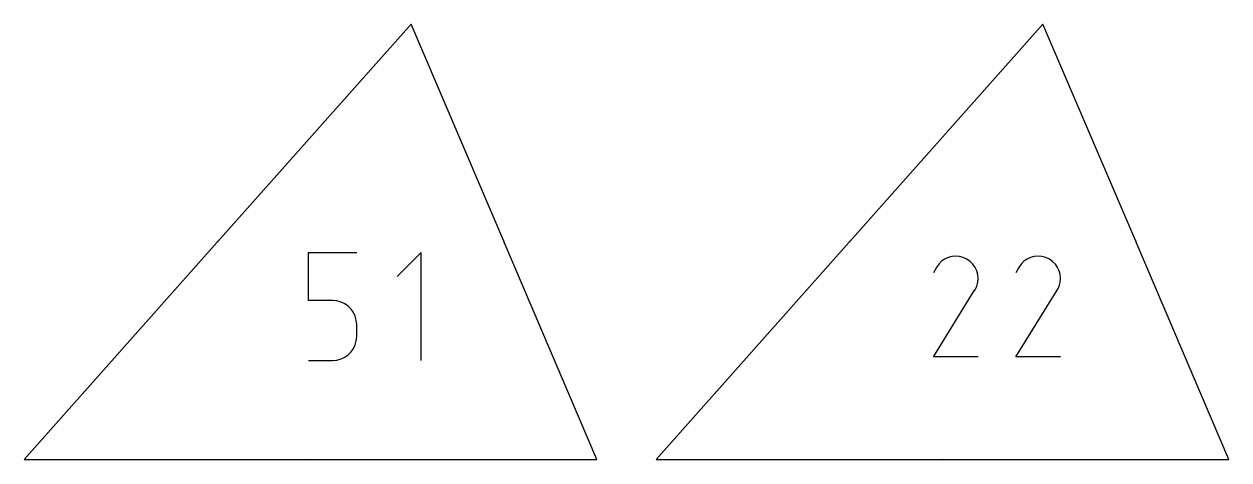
# Model space of a CAD drawing. Extents: x 0 to 200, y 0 to 297.
# Drawn here: x 40.6 to 105.3, y 55.3 to 78.8 of the extents above; entities that cross this region are included whole.
import ezdxf

# ---------------------------------------------------------------- set-up
doc = ezdxf.new("R2010")
doc.units = 0

msp = doc.modelspace()

# ---------------------------------------------------------------- linework, layer by layer
at = {"layer": 'annotation', "color": 1}
for p, q in [((50.979606, 67.051299), (50.97956, 67.05088)), ((50.97956, 67.05088), (50.979585, 67.050461)), ((50.979585, 67.050461), (50.97968, 67.050051)), ((50.979725, 67.051706), (50.979606, 67.051299)), ((50.97968, 67.050051), (50.979846, 67.049661)), ((50.979915, 67.052094), (50.979725, 67.051706)), ((50.979846, 67.049661), (50.98008, 67.049299)), ((50.980179, 67.052451), (50.979915, 67.052094)), ((50.98008, 67.049299), (50.980384, 67.048977)), ((50.980502, 67.052755), (50.980179, 67.052451)), ((50.980179, 67.052451), (50.980179, 67.052451)), ((50.980384, 67.048977), (50.980384, 67.048977)), ((50.980384, 67.048977), (50.980742, 67.048713)), ((50.980864, 67.052991), (50.980502, 67.052755)), ((50.980742, 67.048713), (50.98113, 67.048522)), ((50.981255, 67.053157), (50.980864, 67.052991)), ((50.98113, 67.048522), (50.981538, 67.048403)), ((50.981665, 67.053252), (50.981255, 67.053157)), ((50.981538, 67.048403), (50.981957, 67.048357)), ((50.982084, 67.053278), (50.981665, 67.053252)), ((50.981957, 67.048357), (50.982376, 67.048382)), ((50.982502, 67.053232), (50.982084, 67.053278)), ((50.982376, 67.048382), (50.982787, 67.048477)), ((50.982909, 67.053114), (50.982502, 67.053232)), ((50.982787, 67.048477), (50.983178, 67.048643)), ((50.983296, 67.052924), (50.982909, 67.053114)), ((50.983178, 67.048643), (50.98354, 67.048878)), ((50.98329, 67.04803), (50.983244, 67.047611)), ((50.983244, 67.047611), (50.983269, 67.047192)), ((50.983269, 67.047192), (50.983365, 67.046782)), ((50.983408, 67.048438), (50.98329, 67.04803)), ((50.983652, 67.052661), (50.983296, 67.052924)), ((50.983365, 67.046782), (50.983532, 67.04639)), ((50.983599, 67.048825), (50.983408, 67.048438)), ((50.983532, 67.04639), (50.983767, 67.046028)), ((50.98354, 67.048878), (50.983863, 67.049182)), ((50.983863, 67.049182), (50.983599, 67.048825)), ((50.983652, 67.052661), (50.983652, 67.052661)), ((50.983957, 67.052337), (50.983652, 67.052661)), ((50.983767, 67.046028), (50.984072, 67.045704)), ((50.983863, 67.049182), (50.984126, 67.049539)), ((50.984186, 67.049487), (50.983863, 67.049182)), ((50.983863, 67.049182), (50.983863, 67.049182)), ((50.983863, 67.049182), (50.983863, 67.049182)), ((50.984193, 67.051975), (50.983957, 67.052337)), ((50.984072, 67.045704), (50.98499, 67.04489)), ((50.984126, 67.049539), (50.984317, 67.049927)), ((50.984548, 67.049722), (50.984186, 67.049487)), ((50.984359, 67.051583), (50.984193, 67.051975)), ((50.984317, 67.049927), (50.984435, 67.050335)), ((50.984456, 67.051173), (50.984359, 67.051583)), ((50.984435, 67.050335), (50.984481, 67.050753)), ((50.984481, 67.050753), (50.984456, 67.051173)), ((50.984939, 67.049888), (50.984548, 67.049722)), ((50.985349, 67.049984), (50.984939, 67.049888)), ((50.98499, 67.04489), (50.98499, 67.04489)), ((50.98499, 67.04489), (50.985347, 67.044626)), ((50.985347, 67.044626), (50.985735, 67.044436)), ((50.985768, 67.050009), (50.985349, 67.049984)), ((50.985735, 67.044436), (50.986143, 67.044318)), ((50.986187, 67.049962), (50.985768, 67.050009)), ((50.986143, 67.044318), (50.986561, 67.044272)), ((50.986595, 67.049844), (50.986187, 67.049962)), ((50.991013, 67.051689), (50.986195, 67.059252)), ((50.986561, 67.044272), (50.986979, 67.044298)), ((50.986983, 67.049653), (50.986595, 67.049844)), ((50.986979, 67.044298), (50.987389, 67.044394)), ((50.987341, 67.049388), (50.986983, 67.049653)), ((50.988258, 67.048574), (50.987341, 67.049388)), ((50.987341, 67.049388), (50.987341, 67.049388)), ((50.987389, 67.044394), (50.987779, 67.04456)), ((50.987779, 67.04456), (50.988141, 67.044796)), ((50.988141, 67.044796), (50.988463, 67.0451)), ((50.988563, 67.048251), (50.988258, 67.048574)), ((50.988463, 67.0451), (50.988727, 67.045457)), ((50.988463, 67.0451), (50.988463, 67.0451)), ((50.988799, 67.047888), (50.988563, 67.048251)), ((50.988727, 67.045457), (50.988918, 67.045844)), ((50.988964, 67.047498), (50.988799, 67.047888)), ((50.988918, 67.045844), (50.989037, 67.046251)), ((50.989059, 67.047088), (50.988964, 67.047498)), ((50.989037, 67.046251), (50.989084, 67.046669)), ((50.989084, 67.046669), (50.989059, 67.047088)), ((50.9951, 67.056294), (50.991013, 67.051689)), ((50.995719, 67.053278), (50.992035, 67.056546)), ((66.376315, 67.05351), (66.380846, 67.055441)), ((66.376892, 67.058442), (66.385789, 67.059563)), ((66.379307, 67.052779), (66.376892, 67.058442)), ((66.377274, 67.047727), (66.379449, 67.042627)), ((66.379152, 67.046856), (66.379152, 67.046856)), ((66.379152, 67.046856), (66.37967, 67.046311)), ((66.37967, 67.046311), (66.38025, 67.045856)), ((66.38025, 67.045856), (66.380881, 67.045492)), ((66.380881, 67.045492), (66.381552, 67.045223)), ((66.381552, 67.045223), (66.382253, 67.045052)), ((66.382253, 67.045052), (66.382972, 67.04498)), ((66.382972, 67.04498), (66.383699, 67.04501)), ((66.383699, 67.04501), (66.384422, 67.045146)), ((66.383988, 67.048928), (66.383971, 67.048504)), ((66.383971, 67.048504), (66.384029, 67.048076)), ((66.384077, 67.04934), (66.383988, 67.048928)), ((66.384029, 67.048076), (66.384166, 67.047654)), ((66.384234, 67.049729), (66.384077, 67.04934)), ((66.384166, 67.047654), (66.385131, 67.045389)), ((66.384455, 67.050088), (66.384234, 67.049729)), ((66.384422, 67.045146), (66.385131, 67.045389)), ((66.384737, 67.050406), (66.384455, 67.050088)), ((66.385076, 67.050675), (66.384737, 67.050406)), ((66.385468, 67.050886), (66.385076, 67.050675)), ((66.385131, 67.045389), (66.388533, 67.046839)), ((66.386602, 67.051369), (66.385468, 67.050886)), ((66.385468, 67.050886), (66.385468, 67.050886)), ((66.387025, 67.051506), (66.386602, 67.051369)), ((66.387453, 67.051565), (66.387025, 67.051506)), ((66.387878, 67.051547), (66.387453, 67.051565)), ((66.38829, 67.051459), (66.387878, 67.051547)), ((66.38868, 67.051302), (66.38829, 67.051459)), ((66.388533, 67.046839), (66.388925, 67.047049)), ((66.388533, 67.046839), (66.388533, 67.046839)), ((66.389039, 67.051081), (66.38868, 67.051302)), ((66.388925, 67.047049), (66.389264, 67.047318)), ((66.389357, 67.0508), (66.389039, 67.051081)), ((66.389264, 67.047318), (66.389546, 67.047636)), ((66.389626, 67.050462), (66.389357, 67.0508)), ((66.389546, 67.047636), (66.389767, 67.047994)), ((66.389836, 67.050071), (66.389626, 67.050462)), ((66.389767, 67.047994), (66.389924, 67.048384)), ((66.389973, 67.049648), (66.389836, 67.050071)), ((66.389836, 67.050071), (66.389836, 67.050071)), ((66.389924, 67.048384), (66.390014, 67.048795)), ((66.390031, 67.04922), (66.389973, 67.049648)), ((66.390014, 67.048795), (66.390031, 67.04922)), ((84.944294, 67.051668), (84.944244, 67.051212)), ((84.944244, 67.051212), (84.944271, 67.050755)), ((84.944271, 67.050755), (84.944375, 67.050309)), ((84.944423, 67.052112), (84.944294, 67.051668)), ((84.944375, 67.050309), (84.944555, 67.049883)), ((84.944631, 67.052534), (84.944423, 67.052112)), ((84.944555, 67.049883), (84.944811, 67.049489)), ((84.944918, 67.052923), (84.944631, 67.052534)), ((84.944811, 67.049489), (84.945142, 67.049138)), ((84.94527, 67.053255), (84.944918, 67.052923)), ((84.944918, 67.052923), (84.944918, 67.052923)), ((84.945142, 67.049138), (84.945142, 67.049138)), ((84.945142, 67.049138), (84.945532, 67.04885)), ((84.945665, 67.053511), (84.94527, 67.053255)), ((84.945532, 67.04885), (84.945954, 67.048642)), ((84.946091, 67.053692), (84.945665, 67.053511)), ((84.945954, 67.048642), (84.946399, 67.048513)), ((84.946538, 67.053797), (84.946091, 67.053692)), ((84.946399, 67.048513), (84.946856, 67.048462)), ((84.946994, 67.053824), (84.946538, 67.053797)), ((84.946856, 67.048462), (84.947313, 67.048489)), ((84.94745, 67.053774), (84.946994, 67.053824)), ((84.947313, 67.048489), (84.94776, 67.048593)), ((84.947894, 67.053646), (84.94745, 67.053774)), ((84.94776, 67.048593), (84.948186, 67.048774)), ((84.948315, 67.053439), (84.947894, 67.053646)), ((84.948186, 67.048774), (84.94858, 67.04903)), ((84.948309, 67.048106), (84.948258, 67.04765)), ((84.948258, 67.04765), (84.948286, 67.047193)), ((84.948286, 67.047193), (84.948391, 67.046746)), ((84.948437, 67.04855), (84.948309, 67.048106)), ((84.948703, 67.053152), (84.948315, 67.053439)), ((84.948391, 67.046746), (84.948572, 67.046319)), ((84.948645, 67.048973), (84.948437, 67.04855)), ((84.948572, 67.046319), (84.948829, 67.045925)), ((84.94858, 67.04903), (84.948932, 67.049362)), ((84.948932, 67.049362), (84.948645, 67.048973)), ((84.948703, 67.053152), (84.948703, 67.053152)), ((84.949036, 67.052799), (84.948703, 67.053152)), ((84.948829, 67.045925), (84.949161, 67.045572)), ((84.948932, 67.049362), (84.94922, 67.049751)), ((84.949285, 67.049693), (84.948932, 67.049362)), ((84.948932, 67.049362), (84.948932, 67.049362)), ((84.948932, 67.049362), (84.948932, 67.049362)), ((84.949293, 67.052404), (84.949036, 67.052799)), ((84.949161, 67.045572), (84.950161, 67.044685)), ((84.94922, 67.049751), (84.949427, 67.050173)), ((84.949679, 67.04995), (84.949285, 67.049693)), ((84.949474, 67.051978), (84.949293, 67.052404)), ((84.949427, 67.050173), (84.949556, 67.050617)), ((84.949578, 67.051531), (84.949474, 67.051978)), ((84.949556, 67.050617), (84.949606, 67.051074)), ((84.949606, 67.051074), (84.949578, 67.051531)), ((84.950105, 67.050131), (84.949679, 67.04995)), ((84.950552, 67.050235), (84.950105, 67.050131)), ((84.950161, 67.044685), (84.950161, 67.044685)), ((84.950161, 67.044685), (84.95055, 67.044397)), ((84.95055, 67.044397), (84.950973, 67.044189)), ((84.951009, 67.050262), (84.950552, 67.050235)), ((84.950973, 67.044189), (84.951417, 67.044061)), ((84.951465, 67.050211), (84.951009, 67.050262)), ((84.951068, 67.059431), (84.951053, 67.059142)), ((84.951053, 67.059142), (84.95109, 67.05885)), ((84.951132, 67.059711), (84.951068, 67.059431)), ((84.95109, 67.05885), (84.95118, 67.058561)), ((84.951243, 67.059976), (84.951132, 67.059711)), ((84.95118, 67.058561), (84.95118, 67.058561)), ((84.95118, 67.058561), (84.951687, 67.057492)), ((84.951396, 67.060219), (84.951243, 67.059976)), ((84.951591, 67.060434), (84.951396, 67.060219)), ((84.951417, 67.044061), (84.951872, 67.044011)), ((84.95191, 67.050082), (84.951465, 67.050211)), ((84.951823, 67.060615), (84.951591, 67.060434)), ((84.951687, 67.057492), (84.952295, 67.056488)), ((84.952091, 67.060755), (84.951823, 67.060615)), ((84.951872, 67.044011), (84.952329, 67.044039)), ((84.952333, 67.049874), (84.95191, 67.050082)), ((84.952206, 67.060798), (84.952091, 67.060755)), ((84.952091, 67.060755), (84.952091, 67.060755)), ((84.952324, 67.060833), (84.952206, 67.060798)), ((84.952295, 67.056488), (84.952997, 67.055556)), ((84.952444, 67.060858), (84.952324, 67.060833)), ((84.952329, 67.044039), (84.952775, 67.044144)), ((84.952722, 67.049586), (84.952333, 67.049874)), ((84.952567, 67.060875), (84.952444, 67.060858)), ((84.952691, 67.060882), (84.952567, 67.060875)), ((84.952815, 67.060881), (84.952691, 67.060882)), ((84.953722, 67.048699), (84.952722, 67.049586)), ((84.952722, 67.049586), (84.952722, 67.049586)), ((84.952775, 67.044144), (84.9532, 67.044325)), ((84.95294, 67.06087), (84.952815, 67.060881)), ((84.953063, 67.06085), (84.95294, 67.06087)), ((84.952997, 67.055556), (84.953786, 67.054701)), ((84.953185, 67.060822), (84.953063, 67.06085)), ((84.95431, 67.060445), (84.953185, 67.060822)), ((84.953185, 67.060822), (84.953185, 67.060822)), ((84.9532, 67.044325), (84.953594, 67.044582)), ((84.953594, 67.044582), (84.953946, 67.044914)), ((84.954054, 67.048346), (84.953722, 67.048699)), ((84.953786, 67.054701), (84.954655, 67.05393)), ((84.953946, 67.044914), (84.954233, 67.045302)), ((84.953946, 67.044914), (84.953946, 67.044914)), ((84.954311, 67.047952), (84.954054, 67.048346)), ((84.954233, 67.045302), (84.954441, 67.045724)), ((84.955381, 67.059961), (84.95431, 67.060445)), ((84.954491, 67.047526), (84.954311, 67.047952)), ((84.954441, 67.045724), (84.954571, 67.046168)), ((84.954595, 67.04708), (84.954491, 67.047526)), ((84.954571, 67.046168), (84.954622, 67.046623)), ((84.954622, 67.046623), (84.954595, 67.04708)), ((84.954655, 67.05393), (84.955598, 67.053249)), ((84.956392, 67.059376), (84.955381, 67.059961)), ((84.955598, 67.053249), (84.956607, 67.052662)), ((84.957335, 67.058695), (84.956392, 67.059376)), ((84.956607, 67.052662), (84.957678, 67.052177)), ((84.958204, 67.057923), (84.957335, 67.058695)), ((84.957678, 67.052177), (84.958802, 67.051799)), ((84.958993, 67.057068), (84.958204, 67.057923)), ((84.958802, 67.051799), (84.958802, 67.051799)), ((84.958802, 67.051799), (84.958923, 67.05177)), ((84.958923, 67.05177), (84.959046, 67.05175)), ((84.959693, 67.056135), (84.958993, 67.057068)), ((84.959046, 67.05175), (84.959169, 67.05174)), ((84.959169, 67.05174), (84.959293, 67.051738)), ((84.959293, 67.051738), (84.959417, 67.051746)), ((84.959417, 67.051746), (84.95954, 67.051763)), ((84.95954, 67.051763), (84.959662, 67.051788)), ((84.959662, 67.051788), (84.959783, 67.051824)), ((84.9603, 67.05513), (84.959693, 67.056135)), ((84.959783, 67.051824), (84.959902, 67.051868)), ((84.959902, 67.051868), (84.960167, 67.052008)), ((84.959902, 67.051868), (84.959902, 67.051868)), ((84.960167, 67.052008), (84.960397, 67.052189)), ((84.960806, 67.054059), (84.9603, 67.05513)), ((84.960397, 67.052189), (84.96059, 67.052404)), ((84.96059, 67.052404), (84.960743, 67.052647)), ((84.960743, 67.052647), (84.960852, 67.052911)), ((84.960896, 67.053771), (84.960806, 67.054059)), ((84.960806, 67.054059), (84.960806, 67.054059)), ((84.960852, 67.052911), (84.960916, 67.053191)), ((84.960931, 67.05348), (84.960896, 67.053771)), ((84.960916, 67.053191), (84.960931, 67.05348)), ((100.341214, 67.052323), (100.33911, 67.057258)), ((100.33911, 67.057258), (100.348397, 67.055828)), ((100.34391, 67.046558), (100.343899, 67.046432)), ((100.343899, 67.046432), (100.343899, 67.046432)), ((100.343899, 67.046432), (100.343913, 67.046132)), ((100.34393, 67.046683), (100.34391, 67.046558)), ((100.343913, 67.046132), (100.343978, 67.045847)), ((100.343959, 67.046804), (100.34393, 67.046683)), ((100.343997, 67.046923), (100.343959, 67.046804)), ((100.343978, 67.045847), (100.34409, 67.045581)), ((100.344043, 67.047038), (100.343997, 67.046923)), ((100.344097, 67.047149), (100.344043, 67.047038)), ((100.34409, 67.045581), (100.344244, 67.045339)), ((100.344159, 67.047256), (100.344097, 67.047149)), ((100.34423, 67.047358), (100.344159, 67.047256)), ((100.344308, 67.047456), (100.34423, 67.047358)), ((100.344244, 67.045339), (100.344436, 67.045127)), ((100.34513, 67.04831), (100.344308, 67.047456)), ((100.344308, 67.047456), (100.344308, 67.047456)), ((100.344436, 67.045127), (100.344661, 67.044949)), ((100.344661, 67.044949), (100.344916, 67.044812)), ((100.344916, 67.044812), (100.345195, 67.044719)), ((100.346026, 67.049069), (100.34513, 67.04831)), ((100.345195, 67.044719), (100.345493, 67.044677)), ((100.345493, 67.044677), (100.345493, 67.044677)), ((100.345493, 67.044677), (100.346678, 67.044676)), ((100.346988, 67.049731), (100.346026, 67.049069)), ((100.346678, 67.044676), (100.347846, 67.044795)), ((100.348008, 67.050292), (100.346988, 67.049731)), ((100.347846, 67.044795), (100.348989, 67.045029)), ((100.349077, 67.050748), (100.348008, 67.050292)), ((100.349129, 67.061139), (100.348369, 67.061198)), ((100.348397, 67.055828), (100.348397, 67.055828)), ((100.348397, 67.055828), (100.348406, 67.055825)), ((100.348406, 67.055825), (100.348415, 67.055823)), ((100.348415, 67.055823), (100.348424, 67.055821)), ((100.348424, 67.055821), (100.348433, 67.055819)), ((100.348433, 67.055819), (100.348442, 67.055817)), ((100.348442, 67.055817), (100.348452, 67.055816)), ((100.348452, 67.055816), (100.348462, 67.055815)), ((100.348462, 67.055815), (100.348472, 67.055814)), ((100.348472, 67.055814), (100.348483, 67.055813)), ((100.348483, 67.055813), (100.348483, 67.055813)), ((100.348483, 67.055813), (100.348968, 67.055797)), ((100.348968, 67.055797), (100.349434, 67.055866)), ((100.348989, 67.045029), (100.350099, 67.045376)), ((100.350186, 67.051095), (100.349077, 67.050748)), ((100.349603, 67.061037), (100.349129, 67.061139)), ((100.349434, 67.055866), (100.349873, 67.056012)), ((100.350039, 67.060858), (100.349603, 67.061037)), ((100.349873, 67.056012), (100.350277, 67.05623)), ((100.35043, 67.060611), (100.350039, 67.060858)), ((100.350099, 67.045376), (100.351167, 67.045832)), ((100.351329, 67.05133), (100.350186, 67.051095)), ((100.350277, 67.05623), (100.350637, 67.056512)), ((100.35077, 67.060303), (100.35043, 67.060611)), ((100.350637, 67.056512), (100.350945, 67.056852)), ((100.351053, 67.059943), (100.35077, 67.060303)), ((100.350945, 67.056852), (100.351194, 67.057242)), ((100.351271, 67.059539), (100.351053, 67.059943)), ((100.351167, 67.045832), (100.352187, 67.046393)), ((100.351194, 67.057242), (100.351373, 67.057677)), ((100.351419, 67.0591), (100.351271, 67.059539)), ((100.352496, 67.05145), (100.351329, 67.05133)), ((100.351373, 67.057677), (100.351476, 67.05815)), ((100.351489, 67.058634), (100.351419, 67.0591)), ((100.351476, 67.05815), (100.351489, 67.058634)), ((100.351476, 67.05815), (100.351476, 67.05815)), ((100.352187, 67.046393), (100.353148, 67.047056)), ((100.35368, 67.051451), (100.352496, 67.05145)), ((100.353148, 67.047056), (100.354044, 67.047817)), ((100.353979, 67.05141), (100.35368, 67.051451)), ((100.35368, 67.051451), (100.35368, 67.051451)), ((100.354259, 67.051317), (100.353979, 67.05141)), ((100.354044, 67.047817), (100.354865, 67.048673)), ((100.354514, 67.05118), (100.354259, 67.051317)), ((100.354739, 67.051002), (100.354514, 67.05118)), ((100.354931, 67.05079), (100.354739, 67.051002)), ((100.354865, 67.048673), (100.354943, 67.048771)), ((100.354865, 67.048673), (100.354865, 67.048673)), ((100.355085, 67.050547), (100.354931, 67.05079)), ((100.354943, 67.048771), (100.355014, 67.048874)), ((100.355014, 67.048874), (100.355076, 67.048981)), ((100.355076, 67.048981), (100.355131, 67.049093)), ((100.355196, 67.050279), (100.355085, 67.050547)), ((100.355131, 67.049093), (100.355177, 67.049208)), ((100.355177, 67.049208), (100.355215, 67.049326)), ((100.35526, 67.049992), (100.355196, 67.050279)), ((100.355215, 67.049326), (100.355243, 67.049446)), ((100.355243, 67.049446), (100.355263, 67.049567)), ((100.355273, 67.049689), (100.35526, 67.049992)), ((100.355263, 67.049567), (100.355273, 67.049689)), ((100.355273, 67.049689), (100.355273, 67.049689)), ((55.882911, 63.889044), (55.882911, 66.478635)), ((55.882911, 66.478635), (58.465573, 66.478635)), ((61.939239, 66.478635), (60.646449, 65.18548)), ((61.939239, 60.663451), (61.939239, 66.478635)), ((90.066083, 66.117512), (89.895457, 65.999853)), ((90.252582, 66.203469), (90.066083, 66.117512)), ((90.450385, 66.256536), (90.252582, 66.203469)), ((90.654926, 66.275528), (90.450385, 66.256536)), ((90.861635, 66.259257), (90.654926, 66.275528)), ((91.065947, 66.206536), (90.861635, 66.259257)), ((91.263292, 66.116181), (91.065947, 66.206536)), ((91.439797, 65.990845), (91.263292, 66.116181)), ((91.263292, 66.116181), (91.263292, 66.116181)), ((94.497758, 66.117512), (94.327132, 65.999853)), ((94.684257, 66.203469), (94.497758, 66.117512)), ((94.88206, 66.256536), (94.684257, 66.203469)), ((95.0866, 66.275528), (94.88206, 66.256536)), ((95.29331, 66.259257), (95.0866, 66.275528)), ((95.497622, 66.206536), (95.29331, 66.259257)), ((95.694967, 66.116181), (95.497622, 66.206536)), ((95.871472, 65.990845), (95.694967, 66.116181)), ((95.694967, 66.116181), (95.694967, 66.116181)), ((89.620092, 65.674172), (89.462353, 65.371584)), ((89.74527, 65.851677), (89.620092, 65.674172)), ((89.895457, 65.999853), (89.74527, 65.851677)), ((91.587374, 65.840444), (91.439797, 65.990845)), ((91.704711, 65.669586), (91.587374, 65.840444)), ((91.790496, 65.482881), (91.704711, 65.669586)), ((91.843416, 65.284938), (91.790496, 65.482881)), ((94.051766, 65.674172), (93.894027, 65.371584)), ((94.176945, 65.851677), (94.051766, 65.674172)), ((94.327132, 65.999853), (94.176945, 65.851677)), ((96.019048, 65.840444), (95.871472, 65.990845)), ((96.136385, 65.669586), (96.019048, 65.840444)), ((96.22217, 65.482881), (96.136385, 65.669586)), ((96.275091, 65.284938), (96.22217, 65.482881)), ((91.791871, 64.669778), (91.845416, 64.873777)), ((91.862161, 65.080367), (91.843416, 65.284938)), ((91.845416, 64.873777), (91.862161, 65.080367)), ((96.223546, 64.669778), (96.277091, 64.873777)), ((96.293836, 65.080367), (96.275091, 65.284938)), ((96.277091, 64.873777), (96.293836, 65.080367)), ((89.45896, 60.866351), (91.678842, 64.440075)), ((91.678842, 64.440075), (91.681495, 64.443359)), ((91.678842, 64.440075), (91.678842, 64.440075)), ((91.681495, 64.443359), (91.68404, 64.446671)), ((91.68404, 64.446671), (91.686493, 64.450038)), ((91.686493, 64.450038), (91.68887, 64.45349)), ((91.68887, 64.45349), (91.691189, 64.457053)), ((91.691189, 64.457053), (91.693466, 64.460755)), ((91.693466, 64.460755), (91.695718, 64.464625)), ((91.695718, 64.464625), (91.697961, 64.468691)), ((91.697961, 64.468691), (91.700213, 64.47298)), ((91.700213, 64.47298), (91.791871, 64.669778)), ((91.700213, 64.47298), (91.700213, 64.47298)), ((93.890635, 60.866351), (96.110516, 64.440075)), ((96.110516, 64.440075), (96.11317, 64.443359)), ((96.110516, 64.440075), (96.110516, 64.440075)), ((96.11317, 64.443359), (96.115715, 64.446671)), ((96.115715, 64.446671), (96.118168, 64.450038)), ((96.118168, 64.450038), (96.120545, 64.45349)), ((96.120545, 64.45349), (96.122864, 64.457053)), ((96.122864, 64.457053), (96.125141, 64.460755)), ((96.125141, 64.460755), (96.127393, 64.464625)), ((96.127393, 64.464625), (96.129636, 64.468691)), ((96.129636, 64.468691), (96.131888, 64.47298)), ((96.131888, 64.47298), (96.223546, 64.669778)), ((96.131888, 64.47298), (96.131888, 64.47298)), ((57.174242, 63.889044), (55.882911, 63.889044)), ((57.406106, 63.868317), (57.174242, 63.889044)), ((57.624441, 63.808542), (57.406106, 63.868317)), ((57.825573, 63.713322), (57.624441, 63.808542)), ((58.005834, 63.586262), (57.825573, 63.713322)), ((58.161551, 63.430968), (58.005834, 63.586262)), ((58.289054, 63.251043), (58.161551, 63.430968)), ((58.384673, 63.050093), (58.289054, 63.251043)), ((58.444736, 62.831722), (58.384673, 63.050093)), ((58.465573, 62.599536), (58.444736, 62.831722)), ((58.465573, 61.956241), (58.465573, 62.599536)), ((58.465573, 62.599536), (58.465573, 62.599536)), ((58.384631, 61.505269), (58.444724, 61.723942)), ((58.444724, 61.723942), (58.465573, 61.956241)), ((57.825411, 60.840023), (58.005684, 60.967601)), ((58.005684, 60.967601), (58.161431, 61.12344)), ((58.161431, 61.12344), (58.288973, 61.303883)), ((58.288973, 61.303883), (58.384631, 61.505269)), ((55.882911, 60.663451), (57.174242, 60.663451)), ((57.174242, 60.663451), (57.40601, 60.68429)), ((57.174242, 60.663451), (57.174242, 60.663451)), ((57.40601, 60.68429), (57.624294, 60.744367)), ((57.624294, 60.744367), (57.825411, 60.840023)), ((91.861344, 60.866351), (89.45896, 60.866351)), ((96.293019, 60.866351), (93.890635, 60.866351)), ((55.980121, 55.337371), (55.988583, 55.337371)), ((55.982657, 55.340759), (55.982657, 55.33399)), ((55.988583, 55.337371), (55.985203, 55.325519)), ((89.941693, 55.330234), (89.941656, 55.329773)), ((89.941656, 55.329773), (89.941698, 55.329317)), ((89.941658, 55.33917), (89.947015, 55.33917)), ((89.941813, 55.330689), (89.941693, 55.330234)), ((89.941698, 55.329317), (89.941816, 55.328875)), ((89.942017, 55.331128), (89.941813, 55.330689)), ((89.941816, 55.328875), (89.942007, 55.328459)), ((89.942007, 55.328459), (89.942269, 55.328078)), ((89.942022, 55.331137), (89.942017, 55.331128)), ((89.942017, 55.331128), (89.942017, 55.331128)), ((89.942027, 55.331146), (89.942022, 55.331137)), ((89.942032, 55.331155), (89.942027, 55.331146)), ((89.942037, 55.331163), (89.942032, 55.331155)), ((89.942042, 55.331171), (89.942037, 55.331163)), ((89.942048, 55.331179), (89.942042, 55.331171)), ((89.942053, 55.331186), (89.942048, 55.331179)), ((89.942059, 55.331194), (89.942053, 55.331186)), ((89.942065, 55.331201), (89.942059, 55.331194)), ((89.947015, 55.33917), (89.942065, 55.331201)), ((89.942065, 55.331201), (89.942065, 55.331201)), ((89.942269, 55.328078), (89.942598, 55.327743)), ((89.942598, 55.327743), (89.942991, 55.327463)), ((89.942991, 55.327463), (89.942991, 55.327463)), ((89.942991, 55.327463), (89.943431, 55.327262)), ((89.943431, 55.327262), (89.943887, 55.327144)), ((89.943887, 55.327144), (89.944348, 55.327108)), ((89.944348, 55.327108), (89.944804, 55.32715)), ((89.944804, 55.32715), (89.945245, 55.327269)), ((89.945245, 55.327269), (89.945661, 55.32746)), ((89.945661, 55.32746), (89.946042, 55.327723)), ((89.946042, 55.327723), (89.946376, 55.328053)), ((89.946376, 55.328053), (89.946656, 55.328449)), ((89.946656, 55.328449), (89.947007, 55.329124)), ((89.957232, 55.340678), (89.951201, 55.340678)), ((89.951599, 55.334626), (89.95154, 55.333813)), ((89.95154, 55.333813), (89.95154, 55.32979)), ((89.954219, 55.333813), (89.95154, 55.333813)), ((89.95154, 55.32979), (89.95154, 55.32979)), ((89.95154, 55.32979), (89.951583, 55.329308)), ((89.951583, 55.329308), (89.951708, 55.328854)), ((89.951772, 55.335408), (89.951599, 55.334626)), ((89.951708, 55.328854), (89.951906, 55.328437)), ((89.952052, 55.336148), (89.951772, 55.335408)), ((89.951906, 55.328437), (89.95217, 55.328062)), ((89.952431, 55.336837), (89.952052, 55.336148)), ((89.95217, 55.328062), (89.952493, 55.327739)), ((89.952902, 55.337465), (89.952431, 55.336837)), ((89.952493, 55.327739), (89.952866, 55.327474)), ((89.952866, 55.327474), (89.953284, 55.327275)), ((89.953457, 55.338023), (89.952902, 55.337465)), ((89.953284, 55.327275), (89.953737, 55.327151)), ((89.95409, 55.338499), (89.953457, 55.338023)), ((89.953737, 55.327151), (89.954219, 55.327108)), ((89.954793, 55.338885), (89.95409, 55.338499)), ((89.9547, 55.33377), (89.954219, 55.333813)), ((89.954219, 55.327108), (89.9547, 55.327151)), ((89.954219, 55.327108), (89.954219, 55.327108)), ((89.955152, 55.333645), (89.9547, 55.33377)), ((89.9547, 55.327151), (89.955152, 55.327275)), ((89.955559, 55.33917), (89.954793, 55.338885)), ((89.95557, 55.333447), (89.955152, 55.333645)), ((89.955152, 55.327275), (89.95557, 55.327474)), ((89.955559, 55.33917), (89.955559, 55.33917)), ((89.955943, 55.333182), (89.95557, 55.333447)), ((89.95557, 55.327474), (89.955943, 55.327739)), ((89.956267, 55.332859), (89.955943, 55.333182)), ((89.955943, 55.327739), (89.956267, 55.328062)), ((89.956531, 55.332484), (89.956267, 55.332859)), ((89.956267, 55.328062), (89.956531, 55.328437)), ((89.95673, 55.332067), (89.956531, 55.332484)), ((89.956531, 55.328437), (89.95673, 55.328854)), ((89.956854, 55.331613), (89.95673, 55.332067)), ((89.95673, 55.328854), (89.956854, 55.329308)), ((89.956897, 55.331131), (89.956854, 55.331613)), ((89.956854, 55.329308), (89.956897, 55.32979)), ((89.956897, 55.32979), (89.956897, 55.331131)), ((89.956897, 55.331131), (89.956897, 55.331131))]:
    msp.add_line(p, q, dxfattribs=at)
at = {"layer": 'boundary', "color": 5}
for p, q in [((61.386104, 78.77214), (51.004598, 67.071639)), ((66.372752, 67.076004), (61.386104, 78.77214)), ((95.351084, 78.772096), (84.969562, 67.071617)), ((100.337694, 67.075982), (95.351084, 78.772096)), ((50.970882, 67.03364), (40.589376, 55.333139)), ((51.004598, 67.071639), (50.96874, 67.069497)), ((50.96874, 67.069497), (50.970882, 67.03364)), ((66.406079, 67.062601), (66.372752, 67.076004)), ((66.392675, 67.029274), (66.406079, 67.062601)), ((71.379324, 55.333139), (66.392675, 67.029274)), ((84.935846, 67.033618), (74.554324, 55.333139)), ((84.969562, 67.071617), (84.933704, 67.069475)), ((84.933704, 67.069475), (84.935846, 67.033618)), ((100.371021, 67.062579), (100.337694, 67.075982)), ((100.357617, 67.029252), (100.371021, 67.062579)), ((105.344227, 55.333139), (100.357617, 67.029252)), ((40.589376, 55.333139), (55.95895, 55.333139)), ((55.95895, 55.333139), (55.98435, 55.307739)), ((55.98435, 55.307739), (56.00975, 55.333139)), ((56.00975, 55.333139), (71.379324, 55.333139)), ((74.554324, 55.333139), (89.923875, 55.333139)), ((89.923875, 55.333139), (89.949275, 55.307739)), ((89.949275, 55.307739), (89.974675, 55.333139)), ((89.974675, 55.333139), (105.344227, 55.333139))]:
    msp.add_line(p, q, dxfattribs=at)

doc.saveas('drawing.dxf')
